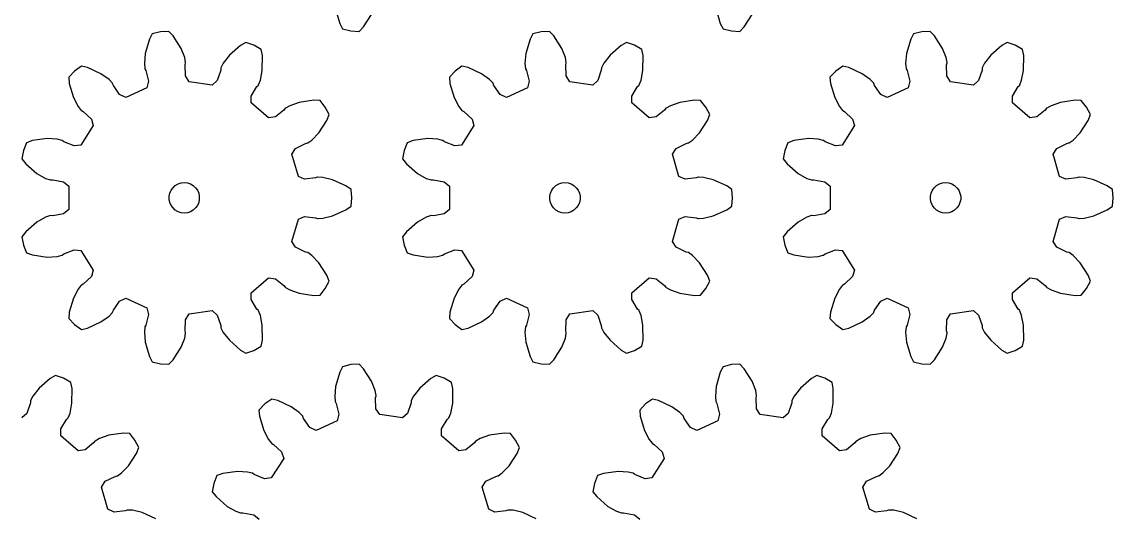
# Model space of a CAD drawing. Extents: x 0 to 183, y 0 to 230.
# Drawn here: x 75.2 to 183, y 116.5 to 165.2 of the extents above; entities that cross this region are included whole.
import ezdxf

# ---------------------------------------------------------------- set-up
doc = ezdxf.new("R2010")
doc.units = 0

msp = doc.modelspace()

# ---------------------------------------------------------------- linework, layer by layer
for p, q in [((106.17, 166.42), (106.57, 165.02)), ((143.76, 166.42), (144.16, 165.02)), ((106.57, 165.02), (106.85, 164.47)), ((108.92, 164.68), (109.7, 165.91)), ((144.16, 165.02), (144.44, 164.47)), ((146.51, 164.68), (147.3, 165.91)), ((88.06, 164), (87.78, 163.45)), ((88.87, 164.19), (88.06, 164)), ((89.7, 164.23), (88.87, 164.19)), ((90.12, 163.79), (89.7, 164.23)), ((106.85, 164.47), (107.66, 164.27)), ((107.66, 164.27), (108.5, 164.23)), ((108.5, 164.23), (108.92, 164.68)), ((125.65, 164), (125.37, 163.45)), ((126.46, 164.19), (125.65, 164)), ((127.29, 164.23), (126.46, 164.19)), ((127.71, 163.79), (127.29, 164.23)), ((144.44, 164.47), (145.25, 164.27)), ((145.25, 164.27), (146.09, 164.23)), ((146.09, 164.23), (146.51, 164.68)), ((163.24, 164), (162.96, 163.45)), ((164.05, 164.19), (163.24, 164)), ((164.88, 164.23), (164.05, 164.19)), ((165.31, 163.79), (164.88, 164.23)), ((87.78, 163.45), (87.37, 162.04)), ((90.91, 162.55), (90.12, 163.79)), ((96.78, 162.83), (95.68, 161.87)), ((97.31, 163.14), (96.78, 162.83)), ((98.1, 162.87), (97.31, 163.14)), ((98.82, 162.45), (98.1, 162.87)), ((125.37, 163.45), (124.96, 162.04)), ((128.5, 162.55), (127.71, 163.79)), ((134.37, 162.83), (133.27, 161.87)), ((134.9, 163.14), (134.37, 162.83)), ((135.69, 162.87), (134.9, 163.14)), ((136.41, 162.45), (135.69, 162.87)), ((162.96, 163.45), (162.55, 162.04)), ((166.09, 162.55), (165.31, 163.79)), ((171.96, 162.83), (170.86, 161.87)), ((172.49, 163.14), (171.96, 162.83)), ((173.28, 162.87), (172.49, 163.14)), ((174, 162.45), (173.28, 162.87)), ((87.37, 162.04), (87.28, 161.07)), ((91.27, 161.64), (90.91, 162.55)), ((95.68, 161.87), (95.07, 161.09)), ((98.94, 161.85), (98.82, 162.45)), ((98.93, 160.38), (98.94, 161.85)), ((124.96, 162.04), (124.87, 161.07)), ((128.86, 161.64), (128.5, 162.55)), ((133.27, 161.87), (132.67, 161.09)), ((136.53, 161.85), (136.41, 162.45)), ((136.52, 160.38), (136.53, 161.85)), ((162.55, 162.04), (162.46, 161.07)), ((166.45, 161.64), (166.09, 162.55)), ((170.86, 161.87), (170.26, 161.09)), ((174.12, 161.85), (174, 162.45)), ((174.11, 160.38), (174.12, 161.85)), ((81.06, 160.8), (80.38, 160.32)), ((81.66, 160.66), (81.06, 160.8)), ((82.99, 160.04), (81.66, 160.66)), ((87.28, 161.07), (87.33, 160.57)), ((91.36, 161.15), (91.27, 161.64)), ((91.32, 160.93), (91.36, 161.13)), ((91.36, 159.84), (91.32, 160.93)), ((91.36, 161.13), (91.36, 161.15)), ((94.84, 160.63), (94.82, 160.42)), ((94.85, 160.65), (94.84, 160.63)), ((95.07, 161.09), (94.85, 160.65)), ((118.65, 160.8), (117.98, 160.32)), ((119.25, 160.66), (118.65, 160.8)), ((120.58, 160.04), (119.25, 160.66)), ((124.87, 161.07), (124.92, 160.57)), ((128.95, 161.15), (128.86, 161.64)), ((128.91, 160.93), (128.95, 161.13)), ((128.95, 159.84), (128.91, 160.93)), ((128.95, 161.13), (128.95, 161.15)), ((132.43, 160.63), (132.41, 160.42)), ((132.44, 160.65), (132.43, 160.63)), ((132.67, 161.09), (132.44, 160.65)), ((156.25, 160.8), (155.57, 160.32)), ((156.84, 160.66), (156.25, 160.8)), ((158.17, 160.04), (156.84, 160.66)), ((162.46, 161.07), (162.51, 160.57)), ((166.55, 161.15), (166.45, 161.64)), ((166.51, 160.93), (166.55, 161.13)), ((166.54, 159.84), (166.51, 160.93)), ((166.55, 161.13), (166.55, 161.15)), ((170.03, 160.63), (170.01, 160.42)), ((170.26, 161.09), (170.03, 160.65)), ((170.03, 160.65), (170.03, 160.63)), ((80.38, 160.32), (79.81, 159.72)), ((79.81, 159.72), (79.87, 159.1)), ((83.79, 159.47), (82.99, 160.04)), ((87.33, 160.57), (87.33, 160.55)), ((87.33, 160.55), (87.43, 160.37)), ((87.43, 160.37), (87.7, 159.31)), ((91.72, 159.27), (91.36, 159.84)), ((94.82, 160.42), (94.48, 159.39)), ((98.74, 159.42), (98.93, 160.38)), ((117.98, 160.32), (117.4, 159.72)), ((117.4, 159.72), (117.46, 159.1)), ((121.38, 159.47), (120.58, 160.04)), ((124.92, 160.57), (124.93, 160.55)), ((124.93, 160.55), (125.02, 160.37)), ((125.02, 160.37), (125.3, 159.31)), ((129.31, 159.27), (128.95, 159.84)), ((132.41, 160.42), (132.07, 159.39)), ((136.33, 159.42), (136.52, 160.38)), ((155.57, 160.32), (154.99, 159.72)), ((154.99, 159.72), (155.05, 159.1)), ((158.97, 159.47), (158.17, 160.04)), ((162.51, 160.57), (162.52, 160.55)), ((162.52, 160.55), (162.62, 160.37)), ((162.62, 160.37), (162.89, 159.31)), ((166.9, 159.27), (166.54, 159.84)), ((170.01, 160.42), (169.66, 159.39)), ((173.92, 159.42), (174.11, 160.38)), ((79.87, 159.1), (80.29, 157.7)), ((84.13, 159.11), (83.79, 159.47)), ((84.14, 159.09), (84.13, 159.11)), ((84.22, 158.9), (84.14, 159.09)), ((84.84, 158), (84.22, 158.9)), ((87.52, 158.66), (85.45, 157.72)), ((87.7, 159.31), (87.52, 158.66)), ((93.97, 158.94), (91.72, 159.27)), ((94.48, 159.39), (93.97, 158.94)), ((97.84, 157.85), (98.4, 158.79)), ((98.4, 158.79), (98.54, 158.94)), ((98.54, 158.94), (98.55, 158.96)), ((98.55, 158.96), (98.74, 159.42)), ((117.46, 159.1), (117.88, 157.7)), ((121.72, 159.11), (121.38, 159.47)), ((121.73, 159.09), (121.72, 159.11)), ((121.81, 158.9), (121.73, 159.09)), ((122.43, 158), (121.81, 158.9)), ((125.11, 158.66), (123.04, 157.72)), ((125.3, 159.31), (125.11, 158.66)), ((131.57, 158.94), (129.31, 159.27)), ((132.07, 159.39), (131.57, 158.94)), ((135.43, 157.85), (135.99, 158.79)), ((135.99, 158.79), (136.14, 158.94)), ((136.14, 158.94), (136.15, 158.96)), ((136.15, 158.96), (136.33, 159.42)), ((155.05, 159.1), (155.47, 157.7)), ((159.31, 159.11), (158.97, 159.47)), ((159.32, 159.09), (159.31, 159.11)), ((159.4, 158.9), (159.32, 159.09)), ((160.02, 158), (159.4, 158.9)), ((162.7, 158.66), (160.63, 157.72)), ((162.89, 159.31), (162.7, 158.66)), ((169.16, 158.94), (166.9, 159.27)), ((169.66, 159.39), (169.16, 158.94)), ((173.02, 157.85), (173.58, 158.79)), ((173.58, 158.79), (173.73, 158.94)), ((173.73, 158.94), (173.74, 158.96)), ((173.74, 158.96), (173.92, 159.42)), ((80.29, 157.7), (80.74, 156.83)), ((85.45, 157.72), (84.84, 158)), ((97.83, 157.18), (97.84, 157.85)), ((104.02, 157.44), (102.57, 157.23)), ((104.63, 157.41), (104.02, 157.44)), ((105.15, 156.76), (104.63, 157.41)), ((117.88, 157.7), (118.33, 156.83)), ((123.04, 157.72), (122.43, 158)), ((135.43, 157.18), (135.43, 157.85)), ((141.61, 157.44), (140.16, 157.23)), ((142.22, 157.41), (141.61, 157.44)), ((142.74, 156.76), (142.22, 157.41)), ((155.47, 157.7), (155.92, 156.83)), ((160.63, 157.72), (160.02, 158)), ((173.02, 157.18), (173.02, 157.85)), ((179.2, 157.44), (177.75, 157.23)), ((179.81, 157.41), (179.2, 157.44)), ((180.33, 156.76), (179.81, 157.41)), ((80.74, 156.83), (81.05, 156.44)), ((81.05, 156.44), (81.06, 156.43)), ((81.06, 156.43), (81.24, 156.32)), ((81.24, 156.32), (82.05, 155.58)), ((99.55, 155.69), (97.83, 157.18)), ((101.07, 156.47), (100.22, 155.79)), ((101.2, 156.64), (101.07, 156.47)), ((101.21, 156.65), (101.2, 156.64)), ((101.64, 156.9), (101.21, 156.65)), ((102.57, 157.23), (101.64, 156.9)), ((105.53, 156.02), (105.15, 156.76)), ((118.33, 156.83), (118.64, 156.44)), ((118.64, 156.44), (118.65, 156.43)), ((118.65, 156.43), (118.84, 156.32)), ((118.84, 156.32), (119.64, 155.58)), ((137.15, 155.69), (135.43, 157.18)), ((138.66, 156.47), (137.81, 155.79)), ((138.79, 156.64), (138.66, 156.47)), ((138.8, 156.65), (138.79, 156.64)), ((139.24, 156.9), (138.8, 156.65)), ((140.16, 157.23), (139.24, 156.9)), ((143.12, 156.02), (142.74, 156.76)), ((155.92, 156.83), (156.23, 156.44)), ((156.23, 156.44), (156.25, 156.43)), ((156.25, 156.43), (156.43, 156.32)), ((156.43, 156.32), (157.23, 155.58)), ((174.74, 155.69), (173.02, 157.18)), ((176.25, 156.47), (175.41, 155.79)), ((176.38, 156.64), (176.25, 156.47)), ((176.4, 156.65), (176.38, 156.64)), ((176.83, 156.9), (176.4, 156.65)), ((177.75, 157.23), (176.83, 156.9)), ((180.71, 156.02), (180.33, 156.76)), ((82.05, 155.58), (82.24, 154.94)), ((100.22, 155.79), (99.55, 155.69)), ((104.5, 154.22), (105.3, 155.45)), ((105.3, 155.45), (105.53, 156.02)), ((119.64, 155.58), (119.83, 154.94)), ((137.81, 155.79), (137.15, 155.69)), ((142.1, 154.22), (142.89, 155.45)), ((142.89, 155.45), (143.12, 156.02)), ((157.23, 155.58), (157.42, 154.94)), ((175.41, 155.79), (174.74, 155.69)), ((179.69, 154.22), (180.48, 155.45)), ((180.48, 155.45), (180.71, 156.02)), ((82.24, 154.94), (81.01, 153.02)), ((103.82, 153.51), (104.5, 154.22)), ((119.83, 154.94), (118.6, 153.02)), ((141.42, 153.51), (142.1, 154.22)), ((157.42, 154.94), (156.19, 153.02)), ((179.01, 153.51), (179.69, 154.22)), ((75.65, 153.25), (75.34, 152.47)), ((76.23, 153.45), (75.65, 153.25)), ((77.68, 153.65), (76.23, 153.45)), ((78.66, 153.6), (77.68, 153.65)), ((79.15, 153.48), (78.66, 153.6)), ((79.16, 153.47), (79.15, 153.48)), ((79.33, 153.35), (79.16, 153.47)), ((80.34, 152.93), (79.33, 153.35)), ((102.22, 152.68), (103.2, 153.17)), ((103.2, 153.17), (103.4, 153.22)), ((103.4, 153.22), (103.42, 153.22)), ((103.42, 153.22), (103.82, 153.51)), ((113.24, 153.25), (112.93, 152.47)), ((113.82, 153.45), (113.24, 153.25)), ((115.27, 153.65), (113.82, 153.45)), ((116.25, 153.6), (115.27, 153.65)), ((116.74, 153.48), (116.25, 153.6)), ((116.75, 153.47), (116.74, 153.48)), ((116.92, 153.35), (116.75, 153.47)), ((117.93, 152.93), (116.92, 153.35)), ((139.81, 152.68), (140.79, 153.17)), ((140.79, 153.17), (140.99, 153.22)), ((140.99, 153.22), (141.01, 153.22)), ((141.01, 153.22), (141.42, 153.51)), ((150.83, 153.25), (150.52, 152.47)), ((151.42, 153.45), (150.83, 153.25)), ((152.86, 153.65), (151.42, 153.45)), ((153.84, 153.6), (152.86, 153.65)), ((154.33, 153.48), (153.84, 153.6)), ((154.35, 153.47), (154.33, 153.48)), ((154.52, 153.35), (154.35, 153.47)), ((155.52, 152.93), (154.52, 153.35)), ((177.4, 152.68), (178.38, 153.17)), ((178.38, 153.17), (178.58, 153.22)), ((178.58, 153.22), (178.6, 153.22)), ((178.6, 153.22), (179.01, 153.51)), ((75.34, 152.47), (75.18, 151.65)), ((81.01, 153.02), (80.34, 152.93)), ((101.85, 152.12), (102.22, 152.68)), ((102.49, 149.93), (101.85, 152.12)), ((112.93, 152.47), (112.77, 151.65)), ((118.6, 153.02), (117.93, 152.93)), ((139.44, 152.12), (139.81, 152.68)), ((140.08, 149.93), (139.44, 152.12)), ((150.52, 152.47), (150.37, 151.65)), ((156.19, 153.02), (155.52, 152.93)), ((177.03, 152.12), (177.4, 152.68)), ((177.67, 149.93), (177.03, 152.12)), ((75.18, 151.65), (75.56, 151.17)), ((75.56, 151.17), (76.67, 150.22)), ((112.77, 151.65), (113.16, 151.17)), ((113.16, 151.17), (114.27, 150.22)), ((150.37, 151.65), (150.75, 151.17)), ((150.75, 151.17), (151.86, 150.22)), ((76.67, 150.22), (77.53, 149.73)), ((103.11, 149.66), (102.49, 149.93)), ((104.39, 149.85), (104.19, 149.78)), ((104.41, 149.85), (104.39, 149.85)), ((104.91, 149.83), (104.41, 149.85)), ((105.86, 149.6), (104.91, 149.83)), ((114.27, 150.22), (115.12, 149.73)), ((140.7, 149.66), (140.08, 149.93)), ((141.98, 149.85), (141.78, 149.78)), ((142, 149.85), (141.98, 149.85)), ((142.5, 149.83), (142, 149.85)), ((143.45, 149.6), (142.5, 149.83)), ((151.86, 150.22), (152.71, 149.73)), ((178.29, 149.66), (177.67, 149.93)), ((179.57, 149.85), (179.37, 149.78)), ((179.59, 149.85), (179.57, 149.85)), ((180.09, 149.83), (179.59, 149.85)), ((181.04, 149.6), (180.09, 149.83)), ((77.53, 149.73), (78, 149.57)), ((78, 149.57), (78.02, 149.57)), ((78.02, 149.57), (78.23, 149.58)), ((78.23, 149.58), (79.3, 149.39)), ((79.3, 149.39), (79.81, 148.95)), ((79.81, 148.95), (79.81, 146.67)), ((89.92, 148.56), (90.11, 148.81)), ((90.11, 148.81), (90.34, 149.02)), ((90.34, 149.02), (90.61, 149.18)), ((90.61, 149.18), (90.91, 149.28)), ((90.91, 149.28), (91.22, 149.31)), ((91.22, 149.31), (91.53, 149.28)), ((91.53, 149.28), (91.83, 149.18)), ((91.83, 149.18), (92.1, 149.02)), ((92.1, 149.02), (92.34, 148.81)), ((92.34, 148.81), (92.52, 148.56)), ((104.19, 149.78), (103.11, 149.66)), ((107.19, 148.99), (105.86, 149.6)), ((107.7, 148.64), (107.19, 148.99)), ((115.12, 149.73), (115.59, 149.57)), ((115.59, 149.57), (115.61, 149.57)), ((115.61, 149.57), (115.82, 149.58)), ((115.82, 149.58), (116.89, 149.39)), ((116.89, 149.39), (117.41, 148.95)), ((117.41, 148.95), (117.41, 146.67)), ((127.52, 148.56), (127.7, 148.81)), ((127.7, 148.81), (127.93, 149.02)), ((127.93, 149.02), (128.2, 149.18)), ((128.2, 149.18), (128.5, 149.28)), ((128.5, 149.28), (128.81, 149.31)), ((128.81, 149.31), (129.13, 149.28)), ((129.13, 149.28), (129.42, 149.18)), ((129.42, 149.18), (129.7, 149.02)), ((129.7, 149.02), (129.93, 148.81)), ((129.93, 148.81), (130.11, 148.56)), ((141.78, 149.78), (140.7, 149.66)), ((144.79, 148.99), (143.45, 149.6)), ((145.29, 148.64), (144.79, 148.99)), ((152.71, 149.73), (153.18, 149.57)), ((153.18, 149.57), (153.2, 149.57)), ((153.2, 149.57), (153.41, 149.58)), ((153.41, 149.58), (154.48, 149.39)), ((154.48, 149.39), (155, 148.95)), ((155, 148.95), (155, 146.67)), ((165.11, 148.56), (165.29, 148.81)), ((165.29, 148.81), (165.52, 149.02)), ((165.52, 149.02), (165.8, 149.18)), ((165.8, 149.18), (166.09, 149.28)), ((166.09, 149.28), (166.41, 149.31)), ((166.41, 149.31), (166.72, 149.28)), ((166.72, 149.28), (167.02, 149.18)), ((167.02, 149.18), (167.29, 149.02)), ((167.29, 149.02), (167.52, 148.81)), ((167.52, 148.81), (167.71, 148.56)), ((179.37, 149.78), (178.29, 149.66)), ((182.38, 148.99), (181.04, 149.6)), ((182.88, 148.64), (182.38, 148.99)), ((89.73, 147.97), (89.8, 148.27)), ((89.73, 147.65), (89.73, 147.97)), ((89.8, 148.27), (89.92, 148.56)), ((92.52, 148.56), (92.65, 148.27)), ((92.65, 148.27), (92.71, 147.97)), ((92.71, 147.97), (92.71, 147.65)), ((107.77, 147.81), (107.7, 148.64)), ((107.7, 146.98), (107.77, 147.81)), ((127.32, 147.97), (127.39, 148.27)), ((127.32, 147.65), (127.32, 147.97)), ((127.39, 148.27), (127.52, 148.56)), ((130.11, 148.56), (130.24, 148.27)), ((130.24, 148.27), (130.31, 147.97)), ((130.31, 147.97), (130.31, 147.65)), ((145.37, 147.81), (145.29, 148.64)), ((145.29, 146.98), (145.37, 147.81)), ((164.91, 147.97), (164.98, 148.27)), ((164.91, 147.65), (164.91, 147.97)), ((164.98, 148.27), (165.11, 148.56)), ((167.71, 148.56), (167.83, 148.27)), ((167.83, 148.27), (167.9, 147.97)), ((167.9, 147.97), (167.9, 147.65)), ((182.96, 147.81), (182.88, 148.64)), ((182.88, 146.98), (182.96, 147.81)), ((79.81, 146.67), (79.3, 146.23)), ((89.8, 147.35), (89.73, 147.65)), ((89.92, 147.06), (89.8, 147.35)), ((90.11, 146.81), (89.92, 147.06)), ((90.34, 146.6), (90.11, 146.81)), ((90.61, 146.44), (90.34, 146.6)), ((92.1, 146.6), (91.83, 146.44)), ((92.34, 146.81), (92.1, 146.6)), ((92.52, 147.06), (92.34, 146.81)), ((92.65, 147.35), (92.52, 147.06)), ((92.71, 147.65), (92.65, 147.35)), ((105.86, 146.02), (107.19, 146.63)), ((107.19, 146.63), (107.7, 146.98)), ((117.41, 146.67), (116.89, 146.23)), ((127.39, 147.35), (127.32, 147.65)), ((127.52, 147.06), (127.39, 147.35)), ((127.7, 146.81), (127.52, 147.06)), ((127.93, 146.6), (127.7, 146.81)), ((128.2, 146.44), (127.93, 146.6)), ((129.7, 146.6), (129.42, 146.44)), ((129.93, 146.81), (129.7, 146.6)), ((130.11, 147.06), (129.93, 146.81)), ((130.24, 147.35), (130.11, 147.06)), ((130.31, 147.65), (130.24, 147.35)), ((143.45, 146.02), (144.79, 146.63)), ((144.79, 146.63), (145.29, 146.98)), ((155, 146.67), (154.48, 146.23)), ((164.98, 147.35), (164.91, 147.65)), ((165.11, 147.06), (164.98, 147.35)), ((165.29, 146.81), (165.11, 147.06)), ((165.52, 146.6), (165.29, 146.81)), ((165.8, 146.44), (165.52, 146.6)), ((167.29, 146.6), (167.02, 146.44)), ((167.52, 146.81), (167.29, 146.6)), ((167.71, 147.06), (167.52, 146.81)), ((167.83, 147.35), (167.71, 147.06)), ((167.9, 147.65), (167.83, 147.35)), ((181.04, 146.02), (182.38, 146.63)), ((182.38, 146.63), (182.88, 146.98)), ((77.53, 145.89), (76.67, 145.4)), ((78, 146.05), (77.53, 145.89)), ((78.02, 146.05), (78, 146.05)), ((78.23, 146.04), (78.02, 146.05)), ((79.3, 146.23), (78.23, 146.04)), ((90.91, 146.34), (90.61, 146.44)), ((91.22, 146.31), (90.91, 146.34)), ((91.53, 146.34), (91.22, 146.31)), ((91.83, 146.44), (91.53, 146.34)), ((101.85, 143.5), (102.49, 145.69)), ((102.49, 145.69), (103.11, 145.96)), ((103.11, 145.96), (104.19, 145.84)), ((104.19, 145.84), (104.39, 145.77)), ((104.39, 145.77), (104.41, 145.77)), ((104.41, 145.77), (104.91, 145.79)), ((104.91, 145.79), (105.86, 146.02)), ((115.12, 145.89), (114.27, 145.4)), ((115.59, 146.05), (115.12, 145.89)), ((115.61, 146.05), (115.59, 146.05)), ((115.82, 146.04), (115.61, 146.05)), ((116.89, 146.23), (115.82, 146.04)), ((128.5, 146.34), (128.2, 146.44)), ((128.81, 146.31), (128.5, 146.34)), ((129.13, 146.34), (128.81, 146.31)), ((129.42, 146.44), (129.13, 146.34)), ((139.44, 143.5), (140.08, 145.69)), ((140.08, 145.69), (140.7, 145.96)), ((140.7, 145.96), (141.78, 145.84)), ((141.78, 145.84), (141.98, 145.77)), ((141.98, 145.77), (142, 145.77)), ((142, 145.77), (142.5, 145.79)), ((142.5, 145.79), (143.45, 146.02)), ((152.71, 145.89), (151.86, 145.4)), ((153.18, 146.05), (152.71, 145.89)), ((153.2, 146.05), (153.18, 146.05)), ((153.41, 146.04), (153.2, 146.05)), ((154.48, 146.23), (153.41, 146.04)), ((166.09, 146.34), (165.8, 146.44)), ((166.41, 146.31), (166.09, 146.34)), ((166.72, 146.34), (166.41, 146.31)), ((167.02, 146.44), (166.72, 146.34)), ((177.03, 143.5), (177.67, 145.69)), ((177.67, 145.69), (178.29, 145.96)), ((178.29, 145.96), (179.37, 145.84)), ((179.37, 145.84), (179.57, 145.77)), ((179.57, 145.77), (179.59, 145.77)), ((179.59, 145.77), (180.09, 145.79)), ((180.09, 145.79), (181.04, 146.02)), ((75.56, 144.45), (75.18, 143.97)), ((76.67, 145.4), (75.56, 144.45)), ((113.16, 144.45), (112.77, 143.97)), ((114.27, 145.4), (113.16, 144.45)), ((150.75, 144.45), (150.37, 143.97)), ((151.86, 145.4), (150.75, 144.45)), ((75.18, 143.97), (75.34, 143.15)), ((102.22, 142.94), (101.85, 143.5)), ((112.77, 143.97), (112.93, 143.15)), ((139.81, 142.94), (139.44, 143.5)), ((150.37, 143.97), (150.52, 143.15)), ((177.4, 142.94), (177.03, 143.5)), ((75.34, 143.15), (75.65, 142.37)), ((75.65, 142.37), (76.23, 142.17)), ((79.16, 142.15), (79.33, 142.27)), ((79.33, 142.27), (80.34, 142.69)), ((80.34, 142.69), (81.01, 142.6)), ((81.01, 142.6), (82.24, 140.68)), ((103.2, 142.45), (102.22, 142.94)), ((103.4, 142.4), (103.2, 142.45)), ((103.42, 142.4), (103.4, 142.4)), ((103.82, 142.11), (103.42, 142.4)), ((112.93, 143.15), (113.24, 142.37)), ((113.24, 142.37), (113.82, 142.17)), ((116.75, 142.15), (116.92, 142.27)), ((116.92, 142.27), (117.93, 142.69)), ((117.93, 142.69), (118.6, 142.6)), ((118.6, 142.6), (119.83, 140.68)), ((140.79, 142.45), (139.81, 142.94)), ((140.99, 142.4), (140.79, 142.45)), ((141.01, 142.4), (140.99, 142.4)), ((141.42, 142.11), (141.01, 142.4)), ((150.52, 143.15), (150.83, 142.37)), ((150.83, 142.37), (151.42, 142.17)), ((154.35, 142.15), (154.52, 142.27)), ((154.52, 142.27), (155.52, 142.69)), ((155.52, 142.69), (156.19, 142.6)), ((156.19, 142.6), (157.42, 140.68)), ((178.38, 142.45), (177.4, 142.94)), ((178.58, 142.4), (178.38, 142.45)), ((178.6, 142.4), (178.58, 142.4)), ((179.01, 142.11), (178.6, 142.4)), ((76.23, 142.17), (77.68, 141.97)), ((77.68, 141.97), (78.66, 142.02)), ((78.66, 142.02), (79.15, 142.14)), ((79.15, 142.14), (79.16, 142.15)), ((104.5, 141.4), (103.82, 142.11)), ((105.3, 140.17), (104.5, 141.4)), ((113.82, 142.17), (115.27, 141.97)), ((115.27, 141.97), (116.25, 142.02)), ((116.25, 142.02), (116.74, 142.14)), ((116.74, 142.14), (116.75, 142.15)), ((142.1, 141.4), (141.42, 142.11)), ((142.89, 140.17), (142.1, 141.4)), ((151.42, 142.17), (152.86, 141.97)), ((152.86, 141.97), (153.84, 142.02)), ((153.84, 142.02), (154.33, 142.14)), ((154.33, 142.14), (154.35, 142.15)), ((179.69, 141.4), (179.01, 142.11)), ((180.48, 140.17), (179.69, 141.4)), ((82.24, 140.68), (82.05, 140.04)), ((105.53, 139.6), (105.3, 140.17)), ((119.83, 140.68), (119.64, 140.04)), ((143.12, 139.6), (142.89, 140.17)), ((157.42, 140.68), (157.23, 140.04)), ((180.71, 139.6), (180.48, 140.17)), ((81.05, 139.18), (80.74, 138.79)), ((81.06, 139.19), (81.05, 139.18)), ((81.24, 139.3), (81.06, 139.19)), ((82.05, 140.04), (81.24, 139.3)), ((97.83, 138.44), (99.55, 139.93)), ((99.55, 139.93), (100.22, 139.83)), ((100.22, 139.83), (101.07, 139.15)), ((101.07, 139.15), (101.2, 138.98)), ((105.15, 138.86), (105.53, 139.6)), ((118.64, 139.18), (118.33, 138.79)), ((118.65, 139.19), (118.64, 139.18)), ((118.84, 139.3), (118.65, 139.19)), ((119.64, 140.04), (118.84, 139.3)), ((135.43, 138.44), (137.15, 139.93)), ((137.15, 139.93), (137.81, 139.83)), ((137.81, 139.83), (138.66, 139.15)), ((138.66, 139.15), (138.79, 138.98)), ((142.74, 138.86), (143.12, 139.6)), ((156.23, 139.18), (155.92, 138.79)), ((156.25, 139.19), (156.23, 139.18)), ((156.43, 139.3), (156.25, 139.19)), ((157.23, 140.04), (156.43, 139.3)), ((173.02, 138.44), (174.74, 139.93)), ((174.74, 139.93), (175.41, 139.83)), ((175.41, 139.83), (176.25, 139.15)), ((176.25, 139.15), (176.38, 138.98)), ((180.33, 138.86), (180.71, 139.6)), ((80.74, 138.79), (80.29, 137.92)), ((97.84, 137.77), (97.83, 138.44)), ((101.2, 138.98), (101.21, 138.97)), ((101.21, 138.97), (101.64, 138.72)), ((101.64, 138.72), (102.57, 138.39)), ((102.57, 138.39), (104.02, 138.18)), ((104.02, 138.18), (104.63, 138.21)), ((104.63, 138.21), (105.15, 138.86)), ((118.33, 138.79), (117.88, 137.92)), ((135.43, 137.77), (135.43, 138.44)), ((138.79, 138.98), (138.8, 138.97)), ((138.8, 138.97), (139.24, 138.72)), ((139.24, 138.72), (140.16, 138.39)), ((140.16, 138.39), (141.61, 138.18)), ((141.61, 138.18), (142.22, 138.21)), ((142.22, 138.21), (142.74, 138.86)), ((155.92, 138.79), (155.47, 137.92)), ((173.02, 137.77), (173.02, 138.44)), ((176.38, 138.98), (176.4, 138.97)), ((176.4, 138.97), (176.83, 138.72)), ((176.83, 138.72), (177.75, 138.39)), ((177.75, 138.39), (179.2, 138.18)), ((179.2, 138.18), (179.81, 138.21)), ((179.81, 138.21), (180.33, 138.86)), ((80.29, 137.92), (79.87, 136.52)), ((84.22, 136.72), (84.84, 137.62)), ((84.84, 137.62), (85.45, 137.9)), ((85.45, 137.9), (87.52, 136.96)), ((87.52, 136.96), (87.7, 136.31)), ((98.4, 136.83), (97.84, 137.77)), ((117.88, 137.92), (117.46, 136.52)), ((121.81, 136.72), (122.43, 137.62)), ((122.43, 137.62), (123.04, 137.9)), ((123.04, 137.9), (125.11, 136.96)), ((125.11, 136.96), (125.3, 136.31)), ((135.99, 136.83), (135.43, 137.77)), ((155.47, 137.92), (155.05, 136.52)), ((159.4, 136.72), (160.02, 137.62)), ((160.02, 137.62), (160.63, 137.9)), ((160.63, 137.9), (162.7, 136.96)), ((162.7, 136.96), (162.89, 136.31)), ((173.58, 136.83), (173.02, 137.77)), ((79.87, 136.52), (79.81, 135.9)), ((79.81, 135.9), (80.38, 135.3)), ((82.99, 135.58), (83.79, 136.15)), ((83.79, 136.15), (84.13, 136.51)), ((84.13, 136.51), (84.14, 136.53)), ((84.14, 136.53), (84.22, 136.72)), ((87.7, 136.31), (87.43, 135.25)), ((91.36, 135.78), (91.72, 136.35)), ((91.72, 136.35), (93.97, 136.68)), ((93.97, 136.68), (94.48, 136.23)), ((94.48, 136.23), (94.82, 135.2)), ((98.54, 136.68), (98.4, 136.83)), ((98.55, 136.66), (98.54, 136.68)), ((98.74, 136.2), (98.55, 136.66)), ((98.93, 135.24), (98.74, 136.2)), ((117.46, 136.52), (117.4, 135.9)), ((117.4, 135.9), (117.98, 135.3)), ((120.58, 135.58), (121.38, 136.15)), ((121.38, 136.15), (121.72, 136.51)), ((121.72, 136.51), (121.73, 136.53)), ((121.73, 136.53), (121.81, 136.72)), ((125.3, 136.31), (125.02, 135.25)), ((128.95, 135.78), (129.31, 136.35)), ((129.31, 136.35), (131.57, 136.68)), ((131.57, 136.68), (132.07, 136.23)), ((132.07, 136.23), (132.41, 135.2)), ((136.14, 136.68), (135.99, 136.83)), ((136.15, 136.66), (136.14, 136.68)), ((136.33, 136.2), (136.15, 136.66)), ((136.52, 135.24), (136.33, 136.2)), ((155.05, 136.52), (154.99, 135.9)), ((154.99, 135.9), (155.57, 135.3)), ((158.17, 135.58), (158.97, 136.15)), ((158.97, 136.15), (159.31, 136.51)), ((159.31, 136.51), (159.32, 136.53)), ((159.32, 136.53), (159.4, 136.72)), ((162.89, 136.31), (162.62, 135.25)), ((166.54, 135.78), (166.9, 136.35)), ((166.9, 136.35), (169.16, 136.68)), ((169.16, 136.68), (169.66, 136.23)), ((169.66, 136.23), (170.01, 135.2)), ((173.73, 136.68), (173.58, 136.83)), ((173.74, 136.66), (173.73, 136.68)), ((173.92, 136.2), (173.74, 136.66)), ((174.11, 135.24), (173.92, 136.2)), ((80.38, 135.3), (81.06, 134.82)), ((81.06, 134.82), (81.66, 134.96)), ((81.66, 134.96), (82.99, 135.58)), ((87.33, 135.05), (87.28, 134.55)), ((87.43, 135.25), (87.33, 135.07)), ((87.33, 135.07), (87.33, 135.05)), ((91.32, 134.69), (91.36, 135.78)), ((94.82, 135.2), (94.84, 134.99)), ((94.84, 134.99), (94.85, 134.97)), ((94.85, 134.97), (95.07, 134.53)), ((98.94, 133.77), (98.93, 135.24)), ((117.98, 135.3), (118.65, 134.82)), ((118.65, 134.82), (119.25, 134.96)), ((119.25, 134.96), (120.58, 135.58)), ((124.92, 135.05), (124.87, 134.55)), ((124.93, 135.07), (124.92, 135.05)), ((125.02, 135.25), (124.93, 135.07)), ((128.91, 134.69), (128.95, 135.78)), ((132.41, 135.2), (132.43, 134.99)), ((132.43, 134.99), (132.44, 134.97)), ((132.44, 134.97), (132.67, 134.53)), ((136.53, 133.77), (136.52, 135.24)), ((155.57, 135.3), (156.25, 134.82)), ((156.25, 134.82), (156.84, 134.96)), ((156.84, 134.96), (158.17, 135.58)), ((162.51, 135.05), (162.46, 134.55)), ((162.52, 135.07), (162.51, 135.05)), ((162.62, 135.25), (162.52, 135.07)), ((166.51, 134.69), (166.54, 135.78)), ((170.01, 135.2), (170.03, 134.99)), ((170.03, 134.99), (170.03, 134.97)), ((170.03, 134.97), (170.26, 134.53)), ((174.12, 133.77), (174.11, 135.24)), ((87.28, 134.55), (87.37, 133.58)), ((90.91, 133.07), (91.27, 133.98)), ((91.27, 133.98), (91.36, 134.47)), ((91.36, 134.49), (91.32, 134.69)), ((91.36, 134.47), (91.36, 134.49)), ((95.07, 134.53), (95.68, 133.75)), ((95.68, 133.75), (96.78, 132.79)), ((98.82, 133.17), (98.94, 133.77)), ((124.87, 134.55), (124.96, 133.58)), ((128.5, 133.07), (128.86, 133.98)), ((128.86, 133.98), (128.95, 134.47)), ((128.95, 134.49), (128.91, 134.69)), ((128.95, 134.47), (128.95, 134.49)), ((132.67, 134.53), (133.27, 133.75)), ((133.27, 133.75), (134.37, 132.79)), ((136.41, 133.17), (136.53, 133.77)), ((162.46, 134.55), (162.55, 133.58)), ((166.09, 133.07), (166.45, 133.98)), ((166.45, 133.98), (166.55, 134.47)), ((166.55, 134.49), (166.51, 134.69)), ((166.55, 134.47), (166.55, 134.49)), ((170.26, 134.53), (170.86, 133.75)), ((170.86, 133.75), (171.96, 132.79)), ((174, 133.17), (174.12, 133.77)), ((87.37, 133.58), (87.78, 132.17)), ((90.12, 131.83), (90.91, 133.07)), ((96.78, 132.79), (97.31, 132.48)), ((97.31, 132.48), (98.1, 132.75)), ((98.1, 132.75), (98.82, 133.17)), ((124.96, 133.58), (125.37, 132.17)), ((127.71, 131.83), (128.5, 133.07)), ((134.37, 132.79), (134.9, 132.48)), ((134.9, 132.48), (135.69, 132.75)), ((135.69, 132.75), (136.41, 133.17)), ((162.55, 133.58), (162.96, 132.17)), ((165.31, 131.83), (166.09, 133.07)), ((171.96, 132.79), (172.49, 132.48)), ((172.49, 132.48), (173.28, 132.75)), ((173.28, 132.75), (174, 133.17)), ((87.78, 132.17), (88.06, 131.62)), ((88.06, 131.62), (88.87, 131.43)), ((89.7, 131.39), (90.12, 131.83)), ((125.37, 132.17), (125.65, 131.62)), ((125.65, 131.62), (126.46, 131.43)), ((127.29, 131.39), (127.71, 131.83)), ((162.96, 132.17), (163.24, 131.62)), ((163.24, 131.62), (164.05, 131.43)), ((164.88, 131.39), (165.31, 131.83)), ((88.87, 131.43), (89.7, 131.39)), ((106.57, 130.6), (106.17, 129.2)), ((106.85, 131.15), (106.57, 130.6)), ((107.66, 131.35), (106.85, 131.15)), ((108.5, 131.39), (107.66, 131.35)), ((108.92, 130.94), (108.5, 131.39)), ((109.7, 129.71), (108.92, 130.94)), ((126.46, 131.43), (127.29, 131.39)), ((144.16, 130.6), (143.76, 129.2)), ((144.44, 131.15), (144.16, 130.6)), ((145.25, 131.35), (144.44, 131.15)), ((146.09, 131.39), (145.25, 131.35)), ((146.51, 130.94), (146.09, 131.39)), ((147.3, 129.71), (146.51, 130.94)), ((164.05, 131.43), (164.88, 131.39)), ((77.98, 129.98), (76.88, 129.02)), ((78.51, 130.29), (77.98, 129.98)), ((79.3, 130.02), (78.51, 130.29)), ((80.03, 129.6), (79.3, 130.02)), ((80.14, 129), (80.03, 129.6)), ((110.07, 128.79), (109.7, 129.71)), ((115.58, 129.98), (114.47, 129.02)), ((116.11, 130.29), (115.58, 129.98)), ((116.89, 130.02), (116.11, 130.29)), ((117.62, 129.6), (116.89, 130.02)), ((117.73, 129), (117.62, 129.6)), ((147.66, 128.79), (147.3, 129.71)), ((153.17, 129.98), (152.07, 129.02)), ((153.7, 130.29), (153.17, 129.98)), ((154.49, 130.02), (153.7, 130.29)), ((155.21, 129.6), (154.49, 130.02)), ((155.32, 129), (155.21, 129.6)), ((76.88, 129.02), (76.28, 128.25)), ((80.13, 127.54), (80.14, 129)), ((106.17, 129.2), (106.08, 128.22)), ((110.16, 128.3), (110.07, 128.79)), ((110.12, 128.08), (110.16, 128.29)), ((110.16, 128.29), (110.16, 128.3)), ((114.47, 129.02), (113.87, 128.25)), ((117.73, 127.54), (117.73, 129)), ((143.76, 129.2), (143.67, 128.22)), ((147.75, 128.3), (147.66, 128.79)), ((147.71, 128.08), (147.75, 128.29)), ((147.75, 128.29), (147.75, 128.3)), ((152.07, 129.02), (151.46, 128.25)), ((155.32, 127.54), (155.32, 129)), ((76.03, 127.58), (75.69, 126.54)), ((76.05, 127.79), (76.03, 127.58)), ((76.28, 128.25), (76.05, 127.8)), ((76.05, 127.8), (76.05, 127.79)), ((79.94, 126.57), (80.13, 127.54)), ((99.18, 127.47), (98.6, 126.87)), ((99.86, 127.96), (99.18, 127.47)), ((100.46, 127.81), (99.86, 127.96)), ((101.78, 127.2), (100.46, 127.81)), ((102.58, 126.62), (101.78, 127.2)), ((106.08, 128.22), (106.13, 127.72)), ((106.13, 127.72), (106.13, 127.71)), ((106.13, 127.71), (106.23, 127.52)), ((106.23, 127.52), (106.5, 126.46)), ((110.15, 126.99), (110.12, 128.08)), ((113.62, 127.58), (113.28, 126.54)), ((113.64, 127.79), (113.62, 127.58)), ((113.87, 128.25), (113.64, 127.8)), ((113.64, 127.8), (113.64, 127.79)), ((117.54, 126.57), (117.73, 127.54)), ((136.77, 127.47), (136.2, 126.87)), ((137.45, 127.96), (136.77, 127.47)), ((138.05, 127.81), (137.45, 127.96)), ((139.38, 127.2), (138.05, 127.81)), ((140.17, 126.62), (139.38, 127.2)), ((143.67, 128.22), (143.72, 127.72)), ((143.72, 127.72), (143.72, 127.71)), ((143.72, 127.71), (143.82, 127.52)), ((143.82, 127.52), (144.09, 126.46)), ((147.75, 126.99), (147.71, 128.08)), ((151.21, 127.58), (150.87, 126.54)), ((151.23, 127.79), (151.21, 127.58)), ((151.46, 128.25), (151.23, 127.8)), ((151.23, 127.8), (151.23, 127.79)), ((155.13, 126.57), (155.32, 127.54)), ((75.69, 126.54), (75.18, 126.09)), ((79.75, 126.1), (79.76, 126.11)), ((79.76, 126.11), (79.94, 126.57)), ((98.6, 126.87), (98.66, 126.26)), ((98.66, 126.26), (99.08, 124.86)), ((102.92, 126.26), (102.58, 126.62)), ((102.93, 126.25), (102.92, 126.26)), ((103.01, 126.05), (102.93, 126.25)), ((106.5, 126.46), (106.31, 125.81)), ((110.52, 126.42), (110.15, 126.99)), ((112.77, 126.09), (110.52, 126.42)), ((113.28, 126.54), (112.77, 126.09)), ((117.34, 126.1), (117.35, 126.11)), ((117.35, 126.11), (117.54, 126.57)), ((136.2, 126.87), (136.26, 126.26)), ((136.26, 126.26), (136.67, 124.86)), ((140.52, 126.26), (140.17, 126.62)), ((140.53, 126.25), (140.52, 126.26)), ((140.6, 126.05), (140.53, 126.25)), ((144.09, 126.46), (143.91, 125.81)), ((148.11, 126.42), (147.75, 126.99)), ((150.36, 126.09), (148.11, 126.42)), ((150.87, 126.54), (150.36, 126.09)), ((154.93, 126.1), (154.94, 126.11)), ((154.94, 126.11), (155.13, 126.57)), ((79.04, 125.01), (79.6, 125.94)), ((79.6, 125.94), (79.75, 126.1)), ((103.63, 125.15), (103.01, 126.05)), ((104.24, 124.87), (103.63, 125.15)), ((106.31, 125.81), (104.24, 124.87)), ((116.63, 125.01), (117.19, 125.94)), ((117.19, 125.94), (117.34, 126.1)), ((141.22, 125.15), (140.6, 126.05)), ((141.84, 124.87), (141.22, 125.15)), ((143.91, 125.81), (141.84, 124.87)), ((154.23, 125.01), (154.79, 125.94)), ((154.79, 125.94), (154.93, 126.1)), ((79.04, 124.33), (79.04, 125.01)), ((80.76, 122.84), (79.04, 124.33)), ((82.85, 124.06), (82.42, 123.81)), ((83.77, 124.38), (82.85, 124.06)), ((85.22, 124.59), (83.77, 124.38)), ((85.84, 124.57), (85.22, 124.59)), ((86.35, 123.91), (85.84, 124.57)), ((99.08, 124.86), (99.53, 123.98)), ((99.53, 123.98), (99.84, 123.59)), ((116.63, 124.33), (116.63, 125.01)), ((118.35, 122.84), (116.63, 124.33)), ((120.44, 124.06), (120.01, 123.81)), ((121.37, 124.38), (120.44, 124.06)), ((122.81, 124.59), (121.37, 124.38)), ((123.43, 124.57), (122.81, 124.59)), ((123.94, 123.91), (123.43, 124.57)), ((136.67, 124.86), (137.13, 123.98)), ((137.13, 123.98), (137.44, 123.59)), ((154.22, 124.33), (154.23, 125.01)), ((155.94, 122.84), (154.22, 124.33)), ((158.03, 124.06), (157.6, 123.81)), ((158.96, 124.38), (158.03, 124.06)), ((160.41, 124.59), (158.96, 124.38)), ((161.02, 124.57), (160.41, 124.59)), ((161.53, 123.91), (161.02, 124.57)), ((81.43, 122.94), (80.76, 122.84)), ((82.27, 123.63), (81.43, 122.94)), ((82.4, 123.79), (82.27, 123.63)), ((82.42, 123.81), (82.4, 123.79)), ((86.73, 123.17), (86.35, 123.91)), ((86.5, 122.6), (86.73, 123.17)), ((99.84, 123.59), (99.86, 123.58)), ((99.86, 123.58), (100.04, 123.48)), ((100.04, 123.48), (100.84, 122.74)), ((119.02, 122.94), (118.35, 122.84)), ((119.87, 123.63), (119.02, 122.94)), ((120, 123.79), (119.87, 123.63)), ((120.01, 123.81), (120, 123.79)), ((124.33, 123.17), (123.94, 123.91)), ((124.1, 122.6), (124.33, 123.17)), ((137.44, 123.59), (137.45, 123.58)), ((137.45, 123.58), (137.63, 123.48)), ((137.63, 123.48), (138.43, 122.74)), ((156.61, 122.94), (155.94, 122.84)), ((157.46, 123.63), (156.61, 122.94)), ((157.59, 123.79), (157.46, 123.63)), ((157.6, 123.81), (157.59, 123.79)), ((161.92, 123.17), (161.53, 123.91)), ((161.69, 122.6), (161.92, 123.17)), ((85.71, 121.37), (86.5, 122.6)), ((101.04, 122.09), (99.81, 120.17)), ((100.84, 122.74), (101.04, 122.09)), ((123.3, 121.37), (124.1, 122.6)), ((138.63, 122.09), (137.4, 120.17)), ((138.43, 122.74), (138.63, 122.09)), ((160.89, 121.37), (161.69, 122.6)), ((85.03, 120.67), (85.71, 121.37)), ((96.48, 120.8), (95.03, 120.6)), ((97.46, 120.75), (96.48, 120.8)), ((97.94, 120.63), (97.46, 120.75)), ((122.62, 120.67), (123.3, 121.37)), ((134.07, 120.8), (132.62, 120.6)), ((135.05, 120.75), (134.07, 120.8)), ((135.53, 120.63), (135.05, 120.75)), ((160.21, 120.67), (160.89, 121.37)), ((83.05, 119.27), (83.42, 119.84)), ((83.42, 119.84), (84.4, 120.32)), ((84.4, 120.32), (84.6, 120.37)), ((84.6, 120.37), (84.62, 120.38)), ((84.62, 120.38), (85.03, 120.67)), ((94.45, 120.4), (94.14, 119.63)), ((95.03, 120.6), (94.45, 120.4)), ((97.96, 120.63), (97.94, 120.63)), ((98.13, 120.5), (97.96, 120.63)), ((99.14, 120.08), (98.13, 120.5)), ((99.81, 120.17), (99.14, 120.08)), ((120.64, 119.27), (121.01, 119.84)), ((121.01, 119.84), (121.99, 120.32)), ((121.99, 120.32), (122.2, 120.37)), ((122.2, 120.37), (122.21, 120.38)), ((122.21, 120.38), (122.62, 120.67)), ((132.04, 120.4), (131.73, 119.63)), ((132.62, 120.6), (132.04, 120.4)), ((135.55, 120.63), (135.53, 120.63)), ((135.72, 120.5), (135.55, 120.63)), ((136.73, 120.08), (135.72, 120.5)), ((137.4, 120.17), (136.73, 120.08)), ((158.24, 119.27), (158.61, 119.84)), ((158.61, 119.84), (159.58, 120.32)), ((159.58, 120.32), (159.79, 120.37)), ((159.79, 120.37), (159.8, 120.38)), ((159.8, 120.38), (160.21, 120.67)), ((83.69, 117.09), (83.05, 119.27)), ((94.14, 119.63), (93.98, 118.81)), ((93.98, 118.81), (94.36, 118.33)), ((121.29, 117.09), (120.64, 119.27)), ((131.73, 119.63), (131.57, 118.81)), ((131.57, 118.81), (131.95, 118.33)), ((158.88, 117.09), (158.24, 119.27)), ((94.36, 118.33), (95.47, 117.37)), ((131.95, 118.33), (133.06, 117.37)), ((84.31, 116.81), (83.69, 117.09)), ((85.4, 116.93), (84.31, 116.81)), ((85.59, 117), (85.4, 116.93)), ((85.61, 117), (85.59, 117)), ((86.11, 116.98), (85.61, 117)), ((87.07, 116.75), (86.11, 116.98)), ((88.4, 116.15), (87.07, 116.75)), ((95.47, 117.37), (96.32, 116.88)), ((96.32, 116.88), (96.79, 116.72)), ((96.79, 116.72), (96.81, 116.72)), ((96.81, 116.72), (97.02, 116.73)), ((97.02, 116.73), (98.1, 116.54)), ((98.1, 116.54), (98.61, 116.1)), ((121.9, 116.81), (121.29, 117.09)), ((122.99, 116.93), (121.9, 116.81)), ((123.19, 117), (122.99, 116.93)), ((123.2, 117), (123.19, 117)), ((123.7, 116.98), (123.2, 117)), ((124.66, 116.75), (123.7, 116.98)), ((125.99, 116.15), (124.66, 116.75)), ((133.06, 117.37), (133.91, 116.88)), ((133.91, 116.88), (134.39, 116.72)), ((134.39, 116.72), (134.4, 116.72)), ((134.4, 116.72), (134.61, 116.73)), ((134.61, 116.73), (135.69, 116.54)), ((135.69, 116.54), (136.2, 116.1)), ((159.49, 116.81), (158.88, 117.09)), ((160.58, 116.93), (159.49, 116.81)), ((160.78, 117), (160.58, 116.93)), ((160.8, 117), (160.78, 117)), ((161.29, 116.98), (160.8, 117)), ((162.25, 116.75), (161.29, 116.98)), ((163.58, 116.15), (162.25, 116.75))]:
    msp.add_line(p, q)

doc.saveas('drawing.dxf')
